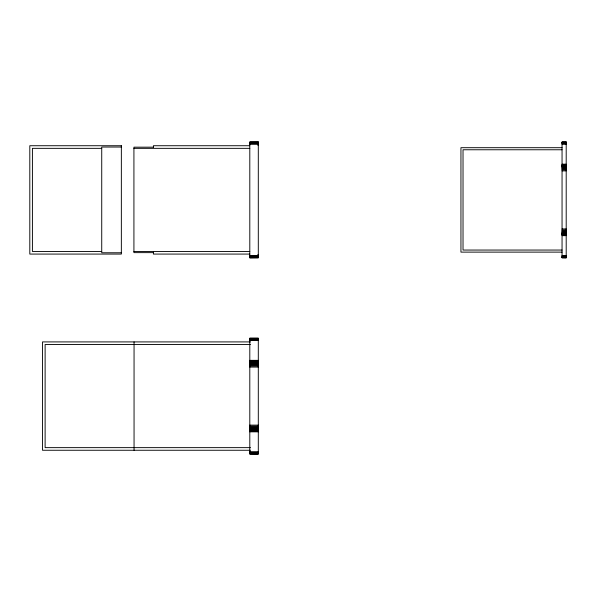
<?xml version="1.0" encoding="UTF-8"?>
<svg xmlns="http://www.w3.org/2000/svg" width="596" height="596" viewBox="0 0 596 596"><rect width="100%" height="100%" fill="white"/><g stroke="black" fill="none" stroke-linecap="round" stroke-linejoin="round"><path stroke-width="0.89" d="M249.799 142.124L258.299 142.124M562.05 142.124L566.2 142.124M249.799 142.295L258.299 142.295M562.05 142.295L566.2 142.295M249.799 142.533L258.299 142.533M562.05 142.533L566.2 142.533M249.799 142.846L258.299 142.846M562.05 142.846L566.2 142.846M249.799 143.226L258.299 143.226M562.05 143.226L566.2 143.226M249.799 143.673L258.299 143.673M562.05 143.673L566.2 143.673M249.799 144.195L258.299 144.195M562.05 144.195L566.2 144.195M257.807 145.253L258.299 145.253M249.799 145.729L153.41 145.729L153.41 147.584M121.353 147.041L101.73 147.041L101.73 252.771L121.353 252.771M153.41 147.167L133.921 147.167L133.921 252.637L153.41 252.637M562.05 147.696L460.946 147.696L460.946 252.123L562.05 252.123M101.73 148.344L32.415 148.344L32.415 251.46L101.73 251.46M133.921 148.344L249.799 148.344M562.05 149.767L463.025 149.767L463.025 250.052L562.05 250.052M562.05 164.168L566.2 164.168M562.05 164.69L566.2 164.69M562.05 165.137L566.2 165.137M562.05 165.517L566.2 165.517M562.05 165.83L566.2 165.83M562.05 166.068L566.2 166.068M562.05 166.239L566.2 166.239M566.2 166.344L562.05 166.381L566.2 166.448M562.05 166.664L566.2 166.664M562.05 167.014L566.2 167.014M562.05 167.506L566.2 167.506M562.05 168.139L566.2 168.139M562.05 168.914L566.2 168.914M562.05 169.83L566.2 169.83M562.05 170.888L566.2 170.888M562.05 228.931L566.2 228.931M562.05 229.989L566.2 229.989M562.05 230.905L566.2 230.905M562.05 231.68L566.2 231.68M562.05 232.313L566.2 232.313M562.05 232.805L566.2 232.805M562.05 233.155L566.2 233.155M562.05 233.371L566.2 233.438M562.05 233.58L566.2 233.58M562.05 233.751L566.2 233.751M562.05 233.99L566.2 233.99M562.05 234.303L566.2 234.303M562.05 234.682L566.2 234.682M562.05 235.129L566.2 235.129M562.05 235.651L566.2 235.651M133.921 251.46L249.799 251.46M249.799 254.075L153.41 254.075L153.41 252.227M257.807 254.566L258.299 254.566M249.799 255.624L258.299 255.624M562.05 255.624L566.2 255.624M249.799 256.146L258.299 256.146M562.05 256.146L566.2 256.146M249.799 256.593L258.299 256.593M562.05 256.593L566.2 256.593M249.799 256.973L258.299 256.973M562.05 256.973L566.2 256.973M249.799 257.286L258.299 257.286M562.05 257.286L566.2 257.286M249.799 257.524L258.299 257.524M562.05 257.524L566.2 257.524M249.799 257.8L258.299 257.695M562.05 257.695L566.2 257.8M249.799 338.305L258.299 338.305M249.799 338.476L258.299 338.476M249.799 338.714L258.299 338.714M249.799 339.027L258.299 339.027M249.799 339.407L258.299 339.407M249.799 339.854L258.299 339.854M249.799 340.376L258.299 340.376M250.424 341.91L42.502 341.91L42.502 450.256L250.424 450.256M250.424 344.525L45.117 344.525L45.117 447.641L250.424 447.641M249.799 360.349L258.299 360.349M249.799 360.871L258.299 360.871M249.799 361.318L258.299 361.318M249.799 361.697L258.299 361.697M249.799 362.01L258.299 362.01M249.799 362.249L258.299 362.249M249.799 362.42L258.299 362.42M249.799 362.524L258.299 362.562M249.799 362.629L258.299 362.629M249.799 362.845L258.299 362.845M249.799 363.195L258.299 363.195M249.799 363.687L258.299 363.687M249.799 364.32L258.299 364.32M249.799 365.095L258.299 365.095M249.799 366.011L258.299 366.011M249.799 367.069L258.299 367.069M249.799 425.112L258.299 425.112M249.799 426.162L258.299 426.162M249.799 427.086L258.299 427.086M249.799 427.861L258.299 427.861M249.799 428.494L258.299 428.494M249.799 428.986L258.299 428.986M249.799 429.336L258.299 429.336M249.799 429.619L258.299 429.619M249.799 429.761L258.299 429.761M249.799 429.932L258.299 429.932M249.799 430.17L258.299 430.17M249.799 430.483L258.299 430.483M249.799 430.863L258.299 430.863M249.799 431.31L258.299 431.31M249.799 431.832L258.299 431.832M249.799 451.805L258.299 451.805M249.799 452.327L258.299 452.327M249.799 452.774L258.299 452.774M249.799 453.154L258.299 453.154M249.799 453.467L258.299 453.467M249.799 453.705L258.299 453.705M249.799 453.876L258.299 453.981L258.299 338.163L249.799 338.163L249.799 454.018L258.299 454.018M134.055 341.91L134.055 450.256M258.299 141.982L249.799 142.019L249.799 257.837L258.299 257.837L258.299 141.982M566.2 142.019L562.05 141.982L562.05 257.837L566.2 257.837L566.2 141.982M121.353 145.729L29.8 145.729L29.8 254.075L121.353 254.075L121.353 145.729"/></g></svg>
